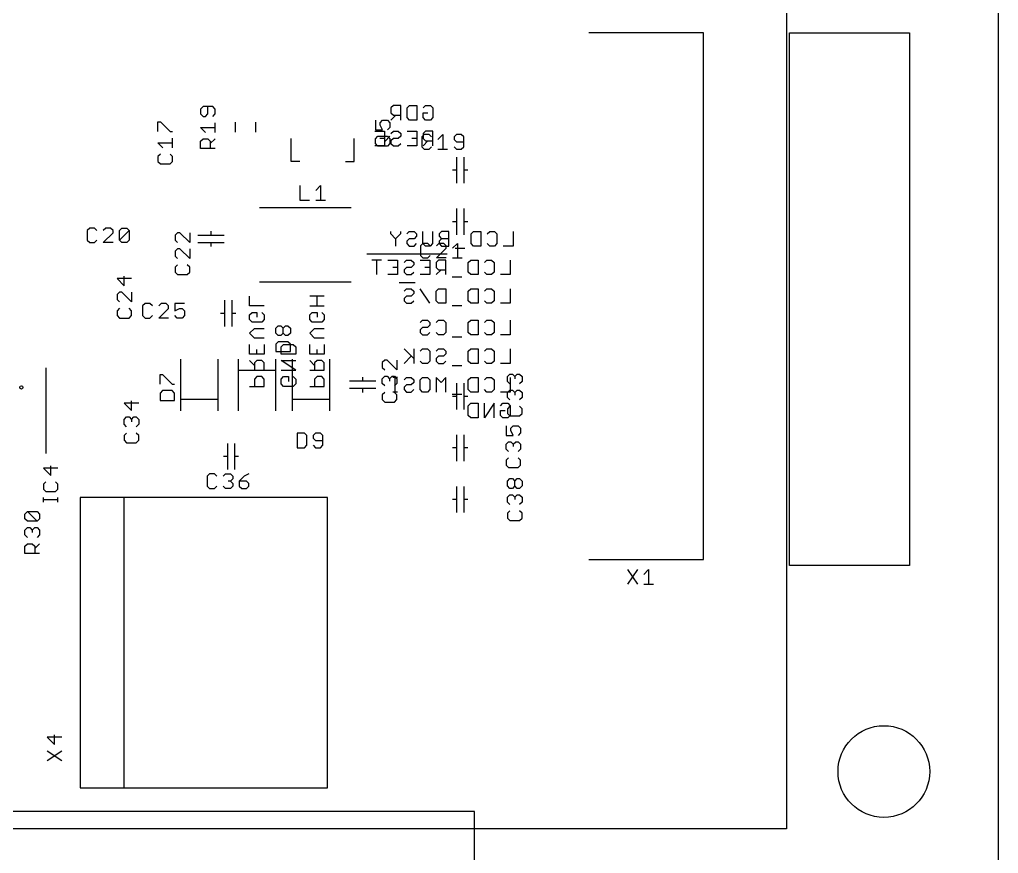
# Model space of a CAD drawing. Extents: x 0 to 95, y -1 to 85.
# Drawn here: x 60.82 to 95, y 39.14 to 68.26 of the extents above; entities that cross this region are included whole.
import ezdxf

# ---------------------------------------------------------------- set-up
doc = ezdxf.new("R2010")
doc.units = 0
for name, color, linetype in [('20', 178, 'CONTINUOUS'), ('21', 251, 'CONTINUOUS'), ('22', 251, 'CONTINUOUS'), ('25', 251, 'CONTINUOUS')]:
    doc.layers.add(name, color=color, linetype=linetype)

msp = doc.modelspace()

# ---------------------------------------------------------------- linework, layer by layer
at = {"layer": '20'}
for p, q in [((95, 9), (95, 81)), ((87.7, 66.6), (87.7, 67.8)), ((87.7, 67.8), (91.9, 67.8)), ((87.7, 49.2), (87.7, 67.8)), ((91.9, 67.8), (91.9, 49.2)), ((91.9, 49.2), (87.7, 49.2))]:
    msp.add_line(p, q, dxfattribs=at)
msp.add_circle((91, 42), 1.6, dxfattribs=at)
at = {"layer": '21'}
for p, q in [((84.7, 67.8), (80.7, 67.8)), ((84.7, 49.4), (84.7, 67.8)), ((68.3444, 64.6778), (68.3444, 64.3222)), ((69.0556, 64.6778), (69.0556, 64.3222)), ((70.3, 63.3), (70.3, 64.1)), ((72.5, 63.3), (72.5, 64.1)), ((70.6, 63.3), (70.3, 63.3)), ((72.2, 63.3), (72.5, 63.3)), ((76.073, 63.4572), (76.073, 63)), ((76.327, 63.4572), (76.327, 63)), ((76.073, 63), (75.9333, 63)), ((76.073, 63), (76.073, 62.5428)), ((76.327, 63), (76.327, 62.5428)), ((76.4667, 63), (76.327, 63)), ((69.2, 61.7), (72.4, 61.7)), ((76.073, 61.6572), (76.073, 61.2)), ((76.327, 61.6572), (76.327, 61.2)), ((76.073, 61.2), (75.9333, 61.2)), ((76.073, 61.2), (76.073, 60.7428)), ((76.327, 61.2), (76.327, 60.7428)), ((76.4667, 61.2), (76.327, 61.2)), ((67.5, 60.8667), (67.5, 60.727)), ((67.0428, 60.727), (67.5, 60.727)), ((67.5, 60.727), (67.9572, 60.727)), ((67.0428, 60.473), (67.5, 60.473)), ((67.5, 60.473), (67.9572, 60.473)), ((67.5, 60.473), (67.5, 60.3333)), ((69.2, 59.1), (72.4, 59.1)), ((67.973, 58.4572), (67.973, 58)), ((68.227, 58.4572), (68.227, 58)), ((67.973, 58), (67.8333, 58)), ((67.973, 58), (67.973, 57.5428)), ((68.227, 58), (68.227, 57.5428)), ((68.3667, 58), (68.227, 58)), ((61.7508, 53.1), (61.7508, 56.1)), ((66.45, 55), (66.45, 56.4)), ((67.75, 55), (67.75, 56.4)), ((68.45, 56.4), (68.45, 56)), ((69.75, 56.4), (69.75, 56)), ((70.35, 55), (70.35, 56.4)), ((71.65, 55), (71.65, 56.4)), ((68.45, 56), (68.45, 54.6)), ((69.75, 56), (68.45, 56)), ((69.75, 56), (69.75, 54.6)), ((72.8, 55.627), (72.8, 55.7667)), ((72.8, 55.627), (72.3428, 55.627)), ((73.2572, 55.627), (72.8, 55.627)), ((76.073, 55.5572), (76.073, 55.1)), ((76.327, 55.5572), (76.327, 55.1)), ((72.8, 55.373), (72.3428, 55.373)), ((73.2572, 55.373), (72.8, 55.373)), ((72.8, 55.2333), (72.8, 55.373)), ((76.073, 55.1), (75.9333, 55.1)), ((76.073, 55.1), (76.073, 54.6428)), ((76.327, 55.1), (76.327, 54.6428)), ((76.4667, 55.1), (76.327, 55.1)), ((66.45, 54.6), (66.45, 55)), ((66.45, 55), (67.75, 55)), ((67.75, 54.6), (67.75, 55)), ((70.35, 54.6), (70.35, 55)), ((70.35, 55), (71.65, 55)), ((71.65, 54.6), (71.65, 55)), ((76.073, 53.7572), (76.073, 53.3)), ((76.327, 53.7572), (76.327, 53.3)), ((68.073, 53.4572), (68.073, 53)), ((68.327, 53.4572), (68.327, 53)), ((68.073, 53), (67.9333, 53)), ((68.073, 53), (68.073, 52.5428)), ((68.327, 53), (68.327, 52.5428)), ((68.4667, 53), (68.327, 53)), ((76.073, 53.3), (75.9333, 53.3)), ((76.073, 53.3), (76.073, 52.8428)), ((76.327, 53.3), (76.327, 52.8428)), ((76.4667, 53.3), (76.327, 53.3)), ((76.073, 51.9572), (76.073, 51.5)), ((76.327, 51.9572), (76.327, 51.5)), ((64.454, 51.564), (62.93, 51.564)), ((62.93, 51.564), (62.93, 41.436)), ((71.566, 51.564), (64.454, 51.564)), ((64.454, 51.564), (64.454, 41.436)), ((71.566, 41.436), (71.566, 51.564)), ((76.073, 51.5), (75.9333, 51.5)), ((76.073, 51.5), (76.073, 51.0428)), ((76.327, 51.5), (76.327, 51.0428)), ((76.4667, 51.5), (76.327, 51.5)), ((80.7, 49.4), (84.7, 49.4)), ((62.2948, 43.1997), (61.7864, 43.1997)), ((61.7864, 43.1997), (62.0406, 42.9455)), ((62.0406, 42.9455), (62.0406, 43.2844)), ((61.7864, 42.3842), (62.2948, 42.7231)), ((61.7864, 42.7231), (62.2948, 42.3842)), ((62.93, 41.436), (64.454, 41.436)), ((64.454, 41.436), (71.566, 41.436)), ((76.7, 40.6), (18.2, 40.6)), ((76.7, 0.9), (76.7, 40.6))]:
    msp.add_line(p, q, dxfattribs=at)
msp.add_circle((60.8794, 55.4112), 0.0567, dxfattribs=at)
at = {"layer": '22'}
for p, q in [((87.6, 77), (87.6, 40)), ((73.8724, 65.2592), (73.7876, 65.1745)), ((73.7876, 65.1745), (73.7876, 65.005)), ((73.7876, 65.005), (73.8724, 64.9203)), ((74.1266, 65.2592), (73.8724, 65.2592)), ((74.1266, 64.7508), (74.1266, 65.2592)), ((74.3489, 65.1745), (74.4337, 65.2592)), ((74.3489, 64.8355), (74.3489, 65.1745)), ((74.4337, 65.2592), (74.6879, 65.2592)), ((74.6879, 65.2592), (74.6879, 64.7508)), ((74.9102, 65.1745), (74.995, 65.2592)), ((74.9102, 64.8355), (74.9102, 65.005)), ((74.9102, 65.005), (75.0797, 65.005)), ((74.995, 65.2592), (75.1645, 65.2592)), ((75.1645, 65.2592), (75.2492, 65.1745)), ((75.2492, 65.1745), (75.2492, 64.8355)), ((73.9571, 64.9203), (73.7876, 64.7508)), ((73.8724, 64.9203), (74.1266, 64.9203)), ((74.4337, 64.7508), (74.3489, 64.8355)), ((74.6879, 64.7508), (74.4337, 64.7508)), ((74.995, 64.7508), (74.9102, 64.8355)), ((75.1645, 64.7508), (74.995, 64.7508)), ((75.2492, 64.8355), (75.1645, 64.7508)), ((73.2263, 64.3592), (73.5653, 64.3592)), ((73.5653, 64.3592), (73.5653, 63.8508)), ((73.7876, 64.2745), (73.8724, 64.3592)), ((73.8724, 64.3592), (74.0418, 64.3592)), ((74.0418, 64.3592), (74.1266, 64.2745)), ((74.1266, 64.2745), (74.1266, 64.1898)), ((74.3489, 64.3592), (74.6879, 64.3592)), ((74.6879, 64.3592), (74.6879, 63.8508)), ((74.995, 64.3592), (74.9102, 64.2745)), ((74.9102, 64.2745), (74.9102, 64.105)), ((75.2492, 64.3592), (74.995, 64.3592)), ((75.2492, 63.8508), (75.2492, 64.3592)), ((73.5653, 64.105), (73.3958, 64.105)), ((73.8724, 64.105), (73.7876, 64.0203)), ((73.7876, 64.0203), (73.7876, 63.9355)), ((73.7876, 63.9355), (73.8724, 63.8508)), ((74.0418, 64.105), (73.8724, 64.105)), ((74.1266, 64.1898), (74.0418, 64.105)), ((74.0418, 63.8508), (74.1266, 63.9355)), ((74.6879, 64.105), (74.5184, 64.105)), ((74.9102, 64.105), (74.995, 64.0203)), ((75.0797, 64.0203), (74.9102, 63.8508)), ((74.995, 64.0203), (75.2492, 64.0203)), ((73.5653, 63.8508), (73.2263, 63.8508)), ((73.8724, 63.8508), (74.0418, 63.8508)), ((74.6879, 63.8508), (74.3489, 63.8508)), ((73.7811, 60.7745), (73.7811, 60.8592)), ((74.12, 60.8592), (74.12, 60.7745)), ((74.3424, 60.7745), (74.4271, 60.8592)), ((74.4271, 60.8592), (74.5966, 60.8592)), ((74.5966, 60.8592), (74.6813, 60.7745)), ((74.9037, 60.4355), (74.9037, 60.8592)), ((75.2427, 60.8592), (75.2427, 60.4355)), ((75.5497, 60.8592), (75.465, 60.7745)), ((75.804, 60.8592), (75.5497, 60.8592)), ((75.804, 60.3508), (75.804, 60.8592)), ((76.5876, 60.7745), (76.6724, 60.8592)), ((76.6724, 60.8592), (76.9266, 60.8592)), ((76.9266, 60.8592), (76.9266, 60.3508)), ((77.1489, 60.7745), (77.2337, 60.8592)), ((77.2337, 60.8592), (77.4032, 60.8592)), ((77.4032, 60.8592), (77.4879, 60.7745)), ((78.0492, 60.8592), (78.0492, 60.3508)), ((73.9506, 60.605), (73.7811, 60.7745)), ((74.12, 60.7745), (73.9506, 60.605)), ((73.9506, 60.605), (73.9506, 60.3508)), ((74.4271, 60.605), (74.3424, 60.5203)), ((74.3424, 60.5203), (74.3424, 60.4355)), ((74.5966, 60.605), (74.4271, 60.605)), ((74.6813, 60.6898), (74.5966, 60.605)), ((74.6813, 60.7745), (74.6813, 60.6898)), ((75.465, 60.7745), (75.465, 60.6898)), ((75.465, 60.6898), (75.5497, 60.605)), ((75.5497, 60.605), (75.465, 60.5203)), ((75.465, 60.5203), (75.465, 60.4355)), ((75.804, 60.605), (75.5497, 60.605)), ((76.5876, 60.4355), (76.5876, 60.7745)), ((77.4879, 60.7745), (77.4879, 60.4355)), ((74.3424, 60.4355), (74.4271, 60.3508)), ((74.4271, 60.3508), (74.5966, 60.3508)), ((74.5966, 60.3508), (74.6813, 60.4355)), ((74.9884, 60.3508), (74.9037, 60.4355)), ((75.1579, 60.3508), (74.9884, 60.3508)), ((75.2427, 60.4355), (75.1579, 60.3508)), ((75.465, 60.4355), (75.5497, 60.3508)), ((75.5497, 60.3508), (75.804, 60.3508)), ((76.3653, 60.2661), (76.0263, 60.2661)), ((76.6724, 60.3508), (76.5876, 60.4355)), ((76.9266, 60.3508), (76.6724, 60.3508)), ((77.2337, 60.3508), (77.1489, 60.4355)), ((77.4032, 60.3508), (77.2337, 60.3508)), ((77.4879, 60.4355), (77.4032, 60.3508)), ((78.0492, 60.3508), (77.7102, 60.3508)), ((75.7548, 60.062), (72.9482, 60.062)), ((73.4587, 59.8592), (73.1198, 59.8592)), ((73.2892, 59.3508), (73.2892, 59.8592)), ((73.6811, 59.8592), (74.02, 59.8592)), ((74.02, 59.8592), (74.02, 59.3508)), ((74.2424, 59.7745), (74.3271, 59.8592)), ((74.3271, 59.8592), (74.4966, 59.8592)), ((74.4966, 59.8592), (74.5813, 59.7745)), ((74.8037, 59.8592), (75.1427, 59.8592)), ((75.1427, 59.8592), (75.1427, 59.3508)), ((75.4497, 59.8592), (75.365, 59.7745)), ((75.704, 59.8592), (75.4497, 59.8592)), ((75.704, 59.3508), (75.704, 59.8592)), ((76.4876, 59.7745), (76.5724, 59.8592)), ((76.5724, 59.8592), (76.8266, 59.8592)), ((76.8266, 59.8592), (76.8266, 59.3508)), ((77.0489, 59.7745), (77.1337, 59.8592)), ((77.1337, 59.8592), (77.3032, 59.8592)), ((77.3032, 59.8592), (77.3879, 59.7745)), ((77.9492, 59.8592), (77.9492, 59.3508)), ((74.02, 59.605), (73.8506, 59.605)), ((74.3271, 59.605), (74.2424, 59.5203)), ((74.2424, 59.5203), (74.2424, 59.4355)), ((74.4966, 59.605), (74.3271, 59.605)), ((74.5813, 59.6898), (74.4966, 59.605)), ((74.5813, 59.7745), (74.5813, 59.6898)), ((75.1427, 59.605), (74.9732, 59.605)), ((75.365, 59.7745), (75.365, 59.605)), ((75.365, 59.605), (75.4497, 59.5203)), ((75.5345, 59.5203), (75.365, 59.3508)), ((75.4497, 59.5203), (75.704, 59.5203)), ((76.4876, 59.4355), (76.4876, 59.7745)), ((77.3879, 59.7745), (77.3879, 59.4355)), ((74.02, 59.3508), (73.6811, 59.3508)), ((74.2424, 59.4355), (74.3271, 59.3508)), ((74.3271, 59.3508), (74.4966, 59.3508)), ((74.4966, 59.3508), (74.5813, 59.4355)), ((75.1427, 59.3508), (74.8037, 59.3508)), ((76.2653, 59.2661), (75.9263, 59.2661)), ((76.5724, 59.3508), (76.4876, 59.4355)), ((76.8266, 59.3508), (76.5724, 59.3508)), ((77.1337, 59.3508), (77.0489, 59.4355)), ((77.3032, 59.3508), (77.1337, 59.3508)), ((77.3879, 59.4355), (77.3032, 59.3508)), ((77.9492, 59.3508), (77.6102, 59.3508)), ((74.6321, 59.062), (74.0708, 59.062)), ((74.2424, 58.7745), (74.3271, 58.8592)), ((74.3271, 58.8592), (74.4966, 58.8592)), ((74.4966, 58.8592), (74.5813, 58.7745)), ((75.1427, 58.3508), (74.8037, 58.8592)), ((75.365, 58.7745), (75.4497, 58.8592)), ((75.4497, 58.8592), (75.704, 58.8592)), ((75.704, 58.8592), (75.704, 58.3508)), ((76.4876, 58.7745), (76.5724, 58.8592)), ((76.5724, 58.8592), (76.8266, 58.8592)), ((76.8266, 58.8592), (76.8266, 58.3508)), ((77.0489, 58.7745), (77.1337, 58.8592)), ((77.1337, 58.8592), (77.3032, 58.8592)), ((77.3032, 58.8592), (77.3879, 58.7745)), ((77.9492, 58.8592), (77.9492, 58.3508)), ((68.8508, 58.2573), (68.8508, 58.5963)), ((71.4592, 58.5963), (70.9508, 58.5963)), ((71.205, 58.2573), (71.205, 58.5963)), ((74.3271, 58.605), (74.2424, 58.5203)), ((74.2424, 58.5203), (74.2424, 58.4355)), ((74.4966, 58.605), (74.3271, 58.605)), ((74.5813, 58.6898), (74.4966, 58.605)), ((74.5813, 58.7745), (74.5813, 58.6898)), ((75.365, 58.4355), (75.365, 58.7745)), ((76.4876, 58.4355), (76.4876, 58.7745)), ((77.3879, 58.7745), (77.3879, 58.4355)), ((69.3592, 58.2573), (68.8508, 58.2573)), ((70.9508, 58.2573), (71.4592, 58.2573)), ((74.2424, 58.4355), (74.3271, 58.3508)), ((74.3271, 58.3508), (74.4966, 58.3508)), ((74.4966, 58.3508), (74.5813, 58.4355)), ((75.4497, 58.3508), (75.365, 58.4355)), ((75.704, 58.3508), (75.4497, 58.3508)), ((76.2653, 58.2661), (75.9263, 58.2661)), ((76.5724, 58.3508), (76.4876, 58.4355)), ((76.8266, 58.3508), (76.5724, 58.3508)), ((77.1337, 58.3508), (77.0489, 58.4355)), ((77.3032, 58.3508), (77.1337, 58.3508)), ((77.3879, 58.4355), (77.3032, 58.3508)), ((77.9492, 58.3508), (77.6102, 58.3508)), ((68.8508, 57.9503), (68.9355, 58.035)), ((68.8508, 57.7808), (68.8508, 57.9503)), ((68.9355, 57.696), (68.8508, 57.7808)), ((68.9355, 58.035), (69.105, 58.035)), ((69.105, 58.035), (69.105, 57.8655)), ((69.2745, 58.035), (69.3592, 57.9503)), ((69.3592, 57.7808), (69.2745, 57.696)), ((69.3592, 57.9503), (69.3592, 57.7808)), ((70.9508, 57.9503), (71.0355, 58.035)), ((70.9508, 57.7808), (70.9508, 57.9503)), ((71.0355, 57.696), (70.9508, 57.7808)), ((71.0355, 58.035), (71.205, 58.035)), ((71.205, 58.035), (71.205, 57.8655)), ((71.3745, 58.035), (71.4592, 57.9503)), ((71.4592, 57.7808), (71.3745, 57.696)), ((71.4592, 57.9503), (71.4592, 57.7808)), ((68.8508, 57.3042), (69.0203, 57.4737)), ((69.2745, 57.696), (68.9355, 57.696)), ((69.0203, 57.4737), (69.3592, 57.4737)), ((70.9508, 57.3042), (71.1203, 57.4737)), ((71.3745, 57.696), (71.0355, 57.696)), ((71.1203, 57.4737), (71.4592, 57.4737)), ((74.8037, 57.6745), (74.8884, 57.7592)), ((74.8884, 57.505), (74.8037, 57.4203)), ((74.8884, 57.7592), (75.0579, 57.7592)), ((75.0579, 57.505), (74.8884, 57.505)), ((75.0579, 57.7592), (75.1427, 57.6745)), ((75.1427, 57.5898), (75.0579, 57.505)), ((75.1427, 57.6745), (75.1427, 57.5898)), ((75.365, 57.6745), (75.4497, 57.7592)), ((75.4497, 57.7592), (75.6192, 57.7592)), ((75.6192, 57.7592), (75.704, 57.6745)), ((75.704, 57.6745), (75.704, 57.3355)), ((76.4876, 57.6745), (76.5724, 57.7592)), ((76.4876, 57.3355), (76.4876, 57.6745)), ((76.5724, 57.7592), (76.8266, 57.7592)), ((76.8266, 57.7592), (76.8266, 57.2508)), ((77.0489, 57.6745), (77.1337, 57.7592)), ((77.1337, 57.7592), (77.3032, 57.7592)), ((77.3032, 57.7592), (77.3879, 57.6745)), ((77.3879, 57.6745), (77.3879, 57.3355)), ((77.9492, 57.7592), (77.9492, 57.2508)), ((69.0203, 57.1347), (68.8508, 57.3042)), ((69.3592, 57.1347), (69.0203, 57.1347)), ((71.1203, 57.1347), (70.9508, 57.3042)), ((71.4592, 57.1347), (71.1203, 57.1347)), ((74.8037, 57.4203), (74.8037, 57.3355)), ((74.8037, 57.3355), (74.8884, 57.2508)), ((74.8884, 57.2508), (75.0579, 57.2508)), ((75.0579, 57.2508), (75.1427, 57.3355)), ((75.4497, 57.2508), (75.365, 57.3355)), ((75.6192, 57.2508), (75.4497, 57.2508)), ((75.704, 57.3355), (75.6192, 57.2508)), ((76.2653, 57.1661), (75.9263, 57.1661)), ((76.5724, 57.2508), (76.4876, 57.3355)), ((76.8266, 57.2508), (76.5724, 57.2508)), ((77.1337, 57.2508), (77.0489, 57.3355)), ((77.3032, 57.2508), (77.1337, 57.2508)), ((77.3879, 57.3355), (77.3032, 57.2508)), ((77.9492, 57.2508), (77.6102, 57.2508)), ((68.8508, 56.5734), (68.8508, 56.9124)), ((69.105, 56.5734), (69.105, 56.7429)), ((69.3592, 56.9124), (69.3592, 56.5734)), ((69.9508, 56.8276), (70.0355, 56.9124)), ((69.9508, 56.5734), (69.9508, 56.8276)), ((70.0355, 56.9124), (70.3745, 56.9124)), ((70.3745, 56.9124), (70.4592, 56.8276)), ((70.4592, 56.8276), (70.4592, 56.5734)), ((70.9508, 56.5734), (70.9508, 56.9124)), ((71.205, 56.5734), (71.205, 56.7429)), ((71.4592, 56.9124), (71.4592, 56.5734)), ((74.5813, 56.4203), (74.2424, 56.7592)), ((74.5813, 56.7592), (74.5813, 56.2508)), ((74.8037, 56.6745), (74.8884, 56.7592)), ((74.8884, 56.7592), (75.0579, 56.7592)), ((75.0579, 56.7592), (75.1427, 56.6745)), ((75.365, 56.6745), (75.4497, 56.7592)), ((75.4497, 56.7592), (75.6192, 56.7592)), ((75.6192, 56.7592), (75.704, 56.6745)), ((76.4876, 56.6745), (76.5724, 56.7592)), ((76.5724, 56.7592), (76.8266, 56.7592)), ((76.8266, 56.7592), (76.8266, 56.2508)), ((77.0489, 56.6745), (77.1337, 56.7592)), ((77.1337, 56.7592), (77.3032, 56.7592)), ((77.3032, 56.7592), (77.3879, 56.6745)), ((77.9492, 56.7592), (77.9492, 56.2508)), ((69.3592, 56.5734), (68.8508, 56.5734)), ((70.4592, 56.5734), (69.9508, 56.5734)), ((71.4592, 56.5734), (70.9508, 56.5734)), ((74.4966, 56.505), (74.2424, 56.2508)), ((75.1427, 56.6745), (75.1427, 56.3355)), ((75.4497, 56.505), (75.365, 56.4203)), ((75.365, 56.4203), (75.365, 56.3355)), ((75.6192, 56.505), (75.4497, 56.505)), ((75.704, 56.5898), (75.6192, 56.505)), ((75.704, 56.6745), (75.704, 56.5898)), ((76.4876, 56.3355), (76.4876, 56.6745)), ((77.3879, 56.6745), (77.3879, 56.3355)), ((69.0203, 56.1816), (68.8508, 56.3511)), ((69.105, 56.3511), (69.0203, 56.2663)), ((69.0203, 56.2663), (69.0203, 56.0121)), ((69.2745, 56.3511), (69.105, 56.3511)), ((69.3592, 56.2663), (69.2745, 56.3511)), ((69.3592, 56.0121), (69.3592, 56.2663)), ((70.4592, 56.0121), (69.9508, 56.3511)), ((69.9508, 56.3511), (70.4592, 56.3511)), ((71.1203, 56.1816), (70.9508, 56.3511)), ((71.205, 56.3511), (71.1203, 56.2663)), ((71.1203, 56.2663), (71.1203, 56.0121)), ((71.3745, 56.3511), (71.205, 56.3511)), ((71.4592, 56.2663), (71.3745, 56.3511)), ((71.4592, 56.0121), (71.4592, 56.2663)), ((74.8884, 56.2508), (74.8037, 56.3355)), ((75.0579, 56.2508), (74.8884, 56.2508)), ((75.1427, 56.3355), (75.0579, 56.2508)), ((75.365, 56.3355), (75.4497, 56.2508)), ((75.4497, 56.2508), (75.6192, 56.2508)), ((75.6192, 56.2508), (75.704, 56.3355)), ((76.2653, 56.1661), (75.9263, 56.1661)), ((76.5724, 56.2508), (76.4876, 56.3355)), ((76.8266, 56.2508), (76.5724, 56.2508)), ((77.1337, 56.2508), (77.0489, 56.3355)), ((77.3032, 56.2508), (77.1337, 56.2508)), ((77.3879, 56.3355), (77.3032, 56.2508)), ((77.9492, 56.2508), (77.6102, 56.2508)), ((68.8508, 56.0121), (69.3592, 56.0121)), ((69.105, 55.7898), (69.0203, 55.705)), ((69.2745, 55.7898), (69.105, 55.7898)), ((69.3592, 55.705), (69.2745, 55.7898)), ((69.9508, 56.0121), (70.4592, 56.0121)), ((69.9508, 55.705), (70.0355, 55.7898)), ((70.0355, 55.7898), (70.205, 55.7898)), ((70.205, 55.7898), (70.205, 55.6203)), ((70.3745, 55.7898), (70.4592, 55.705)), ((70.9508, 56.0121), (71.4592, 56.0121)), ((71.205, 55.7898), (71.1203, 55.705)), ((71.3745, 55.7898), (71.205, 55.7898)), ((71.4592, 55.705), (71.3745, 55.7898)), ((74.02, 55.7592), (73.8506, 55.7592)), ((73.9353, 55.2508), (73.9353, 55.7592)), ((74.2424, 55.6745), (74.3271, 55.7592)), ((74.3271, 55.7592), (74.4966, 55.7592)), ((74.4966, 55.7592), (74.5813, 55.6745)), ((74.8037, 55.6745), (74.8884, 55.7592)), ((74.8884, 55.7592), (75.0579, 55.7592)), ((75.0579, 55.7592), (75.1427, 55.6745)), ((75.5345, 55.5898), (75.365, 55.7592)), ((75.365, 55.7592), (75.365, 55.2508)), ((75.704, 55.7592), (75.5345, 55.5898)), ((75.704, 55.2508), (75.704, 55.7592)), ((76.4876, 55.6745), (76.5724, 55.7592)), ((76.5724, 55.7592), (76.8266, 55.7592)), ((76.8266, 55.7592), (76.8266, 55.2508)), ((77.0489, 55.6745), (77.1337, 55.7592)), ((77.1337, 55.7592), (77.3032, 55.7592)), ((77.3032, 55.7592), (77.3879, 55.6745)), ((77.9492, 55.7592), (77.9492, 55.2508)), ((68.8508, 55.4508), (69.3592, 55.4508)), ((69.0203, 55.705), (69.0203, 55.4508)), ((69.3592, 55.4508), (69.3592, 55.705)), ((69.9508, 55.5355), (69.9508, 55.705)), ((70.0355, 55.4508), (69.9508, 55.5355)), ((70.3745, 55.4508), (70.0355, 55.4508)), ((70.4592, 55.5355), (70.3745, 55.4508)), ((70.4592, 55.705), (70.4592, 55.5355)), ((70.9508, 55.4508), (71.4592, 55.4508)), ((71.1203, 55.705), (71.1203, 55.4508)), ((71.4592, 55.4508), (71.4592, 55.705)), ((74.3271, 55.505), (74.2424, 55.4203)), ((74.2424, 55.4203), (74.2424, 55.3355)), ((74.4966, 55.505), (74.3271, 55.505)), ((74.5813, 55.5898), (74.4966, 55.505)), ((74.5813, 55.6745), (74.5813, 55.5898)), ((74.8037, 55.3355), (74.8037, 55.6745)), ((75.1427, 55.6745), (75.1427, 55.3355)), ((76.4876, 55.3355), (76.4876, 55.6745)), ((77.3879, 55.6745), (77.3879, 55.3355)), ((74.02, 55.2508), (73.8506, 55.2508)), ((74.2424, 55.3355), (74.3271, 55.2508)), ((74.3271, 55.2508), (74.4966, 55.2508)), ((74.4966, 55.2508), (74.5813, 55.3355)), ((74.8884, 55.2508), (74.8037, 55.3355)), ((75.0579, 55.2508), (74.8884, 55.2508)), ((75.1427, 55.3355), (75.0579, 55.2508)), ((76.2653, 55.1661), (75.9263, 55.1661)), ((76.5724, 55.2508), (76.4876, 55.3355)), ((76.8266, 55.2508), (76.5724, 55.2508)), ((77.1337, 55.2508), (77.0489, 55.3355)), ((77.3032, 55.2508), (77.1337, 55.2508)), ((77.3879, 55.3355), (77.3032, 55.2508)), ((77.9492, 55.2508), (77.6102, 55.2508)), ((76.4876, 54.7745), (76.5724, 54.8592)), ((76.4876, 54.4355), (76.4876, 54.7745)), ((76.5724, 54.8592), (76.8266, 54.8592)), ((76.8266, 54.8592), (76.8266, 54.3508)), ((77.3879, 54.8592), (77.0489, 54.3508)), ((77.0489, 54.3508), (77.0489, 54.8592)), ((77.3879, 54.3508), (77.3879, 54.8592)), ((77.6102, 54.7745), (77.695, 54.8592)), ((77.695, 54.8592), (77.8645, 54.8592)), ((77.8645, 54.8592), (77.9492, 54.7745)), ((77.9492, 54.7745), (77.9492, 54.4355)), ((76.5724, 54.3508), (76.4876, 54.4355)), ((76.8266, 54.3508), (76.5724, 54.3508)), ((77.6102, 54.4355), (77.6102, 54.605)), ((77.6102, 54.605), (77.7797, 54.605)), ((77.695, 54.3508), (77.6102, 54.4355)), ((77.8645, 54.3508), (77.695, 54.3508)), ((77.9492, 54.4355), (77.8645, 54.3508)), ((87.6, 40), (7.5, 40))]:
    msp.add_line(p, q, dxfattribs=at)
at = {"layer": '25'}
for p, q in [((67.2241, 65.2174), (67.1394, 65.1327)), ((67.1394, 65.1327), (67.1394, 64.9632)), ((67.1394, 64.9632), (67.2241, 64.8785)), ((67.5631, 65.2174), (67.2241, 65.2174)), ((67.3088, 64.8785), (67.3936, 64.9632)), ((67.3936, 64.9632), (67.3936, 65.2174)), ((67.6478, 65.1327), (67.5631, 65.2174)), ((67.5631, 64.8785), (67.6478, 64.9632)), ((67.6478, 64.9632), (67.6478, 65.1327)), ((65.6498, 64.3444), (65.6498, 64.6834)), ((65.6498, 64.6834), (65.7345, 64.6834)), ((65.7345, 64.6834), (66.0735, 64.3444)), ((67.2241, 64.8785), (67.3088, 64.8785)), ((67.6478, 64.3172), (67.6478, 64.6561)), ((73.2414, 64.7429), (73.2414, 64.404)), ((73.4108, 64.6582), (73.4956, 64.7429)), ((73.4108, 64.5735), (73.4108, 64.6582)), ((73.4956, 64.7429), (73.6651, 64.7429)), ((73.6651, 64.7429), (73.7498, 64.6582)), ((73.7498, 64.6582), (73.7498, 64.4887)), ((66.0735, 64.3444), (66.1582, 64.3444)), ((67.3088, 64.3172), (67.1394, 64.4867)), ((67.1394, 64.4867), (67.6478, 64.4867)), ((73.2414, 64.404), (73.4956, 64.404)), ((73.4956, 64.404), (73.4108, 64.5735)), ((73.7498, 64.4887), (73.6651, 64.404)), ((65.8192, 63.7831), (65.6498, 63.9526)), ((65.6498, 63.9526), (66.1582, 63.9526)), ((66.1582, 63.7831), (66.1582, 64.1221)), ((67.1394, 64.0101), (67.2241, 64.0948)), ((67.1394, 63.7559), (67.1394, 64.0101)), ((67.2241, 64.0948), (67.3936, 64.0948)), ((67.3936, 64.0948), (67.4783, 64.0101)), ((67.4783, 63.9253), (67.6478, 64.0948)), ((67.4783, 64.0101), (67.4783, 63.7559)), ((73.2414, 64.0969), (73.3261, 64.1816)), ((73.2414, 63.9274), (73.2414, 64.0969)), ((73.3261, 63.8427), (73.2414, 63.9274)), ((73.3261, 64.1816), (73.6651, 64.1816)), ((73.5803, 64.0122), (73.7498, 64.1816)), ((73.6651, 64.1816), (73.7498, 64.0969)), ((73.7498, 63.9274), (73.6651, 63.8427)), ((73.7498, 64.0969), (73.7498, 63.9274)), ((74.9505, 64.2442), (74.8658, 64.1595)), ((74.8658, 64.1595), (74.8658, 63.8205)), ((75.12, 64.2442), (74.9505, 64.2442)), ((75.2048, 64.1595), (75.12, 64.2442)), ((75.4271, 64.0748), (75.5966, 64.2442)), ((75.5966, 64.2442), (75.5966, 63.7358)), ((76.0732, 64.2442), (75.9884, 64.1595)), ((75.9884, 64.1595), (75.9884, 64.0748)), ((75.9884, 64.0748), (76.0732, 63.99)), ((76.2426, 64.2442), (76.0732, 64.2442)), ((76.0732, 63.99), (76.3274, 63.99)), ((76.3274, 64.1595), (76.2426, 64.2442)), ((76.3274, 63.8205), (76.3274, 64.1595)), ((67.6478, 63.7559), (67.1394, 63.7559)), ((73.6651, 63.8427), (73.3261, 63.8427)), ((74.8658, 63.8205), (74.9505, 63.7358)), ((74.9505, 63.7358), (75.12, 63.7358)), ((75.12, 63.7358), (75.2048, 63.8205)), ((75.4271, 63.7358), (75.7661, 63.7358)), ((75.9884, 63.8205), (76.0732, 63.7358)), ((76.0732, 63.7358), (76.2426, 63.7358)), ((76.2426, 63.7358), (76.3274, 63.8205)), ((65.7345, 63.5608), (65.6498, 63.476)), ((65.6498, 63.476), (65.6498, 63.3065)), ((65.6498, 63.3065), (65.7345, 63.2218)), ((66.1582, 63.476), (66.0735, 63.5608)), ((66.0735, 63.2218), (66.1582, 63.3065)), ((66.1582, 63.3065), (66.1582, 63.476)), ((65.7345, 63.2218), (66.0735, 63.2218)), ((70.6008, 62.4592), (70.6008, 61.9508)), ((71.1621, 62.2898), (71.3316, 62.4592)), ((71.3316, 62.4592), (71.3316, 61.9508)), ((70.6008, 61.9508), (70.9398, 61.9508)), ((71.1621, 61.9508), (71.5011, 61.9508)), ((63.2655, 60.9792), (63.1808, 60.8945)), ((63.1808, 60.8945), (63.1808, 60.5555)), ((63.435, 60.9792), (63.2655, 60.9792)), ((63.5198, 60.8945), (63.435, 60.9792)), ((63.8268, 60.9792), (63.7421, 60.8945)), ((63.9963, 60.9792), (63.8268, 60.9792)), ((64.0811, 60.8945), (63.9963, 60.9792)), ((64.0811, 60.8098), (64.0811, 60.8945)), ((64.3034, 60.8945), (64.3882, 60.9792)), ((64.3034, 60.5555), (64.3034, 60.8945)), ((64.3034, 60.5555), (64.6424, 60.8945)), ((64.3882, 60.9792), (64.5576, 60.9792)), ((64.5576, 60.9792), (64.6424, 60.8945)), ((64.6424, 60.8945), (64.6424, 60.5555)), ((63.1808, 60.5555), (63.2655, 60.4708)), ((63.435, 60.4708), (63.5198, 60.5555)), ((63.7421, 60.4708), (64.0811, 60.8098)), ((64.3882, 60.4708), (64.3034, 60.5555)), ((64.6424, 60.5555), (64.5576, 60.4708)), ((66.3341, 60.8154), (66.2494, 60.7307)), ((66.2494, 60.7307), (66.2494, 60.5612)), ((66.2494, 60.5612), (66.3341, 60.4765)), ((66.4188, 60.8154), (66.3341, 60.8154)), ((66.7578, 60.4765), (66.4188, 60.8154)), ((66.7578, 60.8154), (66.7578, 60.4765)), ((63.2655, 60.4708), (63.435, 60.4708)), ((64.0811, 60.4708), (63.7421, 60.4708)), ((64.5576, 60.4708), (64.3882, 60.4708)), ((66.3341, 60.2541), (66.2494, 60.1694)), ((66.2494, 60.1694), (66.2494, 59.9999)), ((66.4188, 60.2541), (66.3341, 60.2541)), ((66.7578, 59.9152), (66.4188, 60.2541)), ((66.7578, 60.2541), (66.7578, 59.9152)), ((74.9005, 60.4442), (74.8158, 60.3595)), ((74.8158, 60.3595), (74.8158, 60.0205)), ((75.07, 60.4442), (74.9005, 60.4442)), ((75.1548, 60.3595), (75.07, 60.4442)), ((75.4618, 60.4442), (75.3771, 60.3595)), ((75.3771, 59.9358), (75.7161, 60.2748)), ((75.6313, 60.4442), (75.4618, 60.4442)), ((75.7161, 60.3595), (75.6313, 60.4442)), ((75.7161, 60.2748), (75.7161, 60.3595)), ((75.9384, 60.2748), (76.1079, 60.4442)), ((76.1079, 60.4442), (76.1079, 59.9358)), ((66.2494, 59.9999), (66.3341, 59.9152)), ((74.8158, 60.0205), (74.9005, 59.9358)), ((74.9005, 59.9358), (75.07, 59.9358)), ((75.07, 59.9358), (75.1548, 60.0205)), ((75.7161, 59.9358), (75.3771, 59.9358)), ((75.9384, 59.9358), (76.2774, 59.9358)), ((66.3341, 59.6928), (66.2494, 59.6081)), ((66.2494, 59.6081), (66.2494, 59.4386)), ((66.7578, 59.6081), (66.6731, 59.6928)), ((66.7578, 59.4386), (66.7578, 59.6081)), ((64.7288, 59.2137), (64.2204, 59.2137)), ((64.2204, 59.2137), (64.4746, 58.9595)), ((64.4746, 58.9595), (64.4746, 59.2984)), ((66.2494, 59.4386), (66.3341, 59.3539)), ((66.3341, 59.3539), (66.6731, 59.3539)), ((66.6731, 59.3539), (66.7578, 59.4386)), ((64.3051, 58.7371), (64.2204, 58.6524)), ((64.2204, 58.6524), (64.2204, 58.4829)), ((64.2204, 58.4829), (64.3051, 58.3982)), ((64.3898, 58.7371), (64.3051, 58.7371)), ((64.7288, 58.3982), (64.3898, 58.7371)), ((64.7288, 58.7371), (64.7288, 58.3982)), ((64.3051, 58.1758), (64.2204, 58.0911)), ((64.7288, 58.0911), (64.6441, 58.1758)), ((65.2005, 58.3442), (65.1158, 58.2595)), ((65.1158, 58.2595), (65.1158, 57.9205)), ((65.37, 58.3442), (65.2005, 58.3442)), ((65.4548, 58.2595), (65.37, 58.3442)), ((65.7618, 58.3442), (65.6771, 58.2595)), ((65.6771, 57.8358), (66.0161, 58.1748)), ((65.9313, 58.3442), (65.7618, 58.3442)), ((66.0161, 58.2595), (65.9313, 58.3442)), ((66.0161, 58.1748), (66.0161, 58.2595)), ((66.5774, 58.3442), (66.2384, 58.3442)), ((66.2384, 58.3442), (66.2384, 58.09)), ((66.2384, 58.09), (66.4079, 58.1748)), ((66.4079, 58.1748), (66.4926, 58.1748)), ((66.4926, 58.1748), (66.5774, 58.09)), ((64.2204, 58.0911), (64.2204, 57.9216)), ((64.2204, 57.9216), (64.3051, 57.8369)), ((64.3051, 57.8369), (64.6441, 57.8369)), ((64.6441, 57.8369), (64.7288, 57.9216)), ((64.7288, 57.9216), (64.7288, 58.0911)), ((65.1158, 57.9205), (65.2005, 57.8358)), ((65.2005, 57.8358), (65.37, 57.8358)), ((65.37, 57.8358), (65.4548, 57.9205)), ((66.0161, 57.8358), (65.6771, 57.8358)), ((66.3232, 57.8358), (66.2384, 57.9205)), ((66.4926, 57.8358), (66.3232, 57.8358)), ((66.5774, 57.9205), (66.4926, 57.8358)), ((66.5774, 58.09), (66.5774, 57.9205)), ((69.7664, 57.4827), (69.8511, 57.5674)), ((69.7664, 57.3132), (69.7664, 57.4827)), ((69.8511, 57.5674), (69.9358, 57.5674)), ((69.9358, 57.5674), (70.0206, 57.4827)), ((70.0206, 57.4827), (70.1053, 57.5674)), ((70.0206, 57.3132), (70.0206, 57.4827)), ((70.1053, 57.5674), (70.1901, 57.5674)), ((70.1901, 57.5674), (70.2748, 57.4827)), ((70.2748, 57.4827), (70.2748, 57.3132)), ((69.8511, 57.2285), (69.7664, 57.3132)), ((69.9358, 57.2285), (69.8511, 57.2285)), ((70.0206, 57.3132), (69.9358, 57.2285)), ((70.1053, 57.2285), (70.0206, 57.3132)), ((70.1901, 57.2285), (70.1053, 57.2285)), ((70.2748, 57.3132), (70.1901, 57.2285)), ((69.8511, 57.0061), (69.7664, 56.9214)), ((69.7664, 56.9214), (69.7664, 56.6672)), ((70.1901, 57.0061), (69.8511, 57.0061)), ((70.2748, 56.9214), (70.1901, 57.0061)), ((70.2748, 56.6672), (70.2748, 56.9214)), ((69.7664, 56.6672), (70.2748, 56.6672)), ((73.5701, 56.3634), (73.4854, 56.2787)), ((73.4854, 56.2787), (73.4854, 56.1092)), ((73.4854, 56.1092), (73.5701, 56.0245)), ((73.6548, 56.3634), (73.5701, 56.3634)), ((73.9938, 56.0245), (73.6548, 56.3634)), ((73.9938, 56.3634), (73.9938, 56.0245)), ((65.7248, 55.5231), (65.7248, 55.8621)), ((65.7248, 55.8621), (65.8095, 55.8621)), ((65.8095, 55.8621), (66.1485, 55.5231)), ((73.4854, 55.7174), (73.5701, 55.8021)), ((73.4854, 55.5479), (73.4854, 55.7174)), ((73.5701, 55.8021), (73.6548, 55.8021)), ((73.6548, 55.8021), (73.7396, 55.7174)), ((73.7396, 55.7174), (73.8243, 55.8021)), ((73.7396, 55.7174), (73.7396, 55.6327)), ((73.8243, 55.8021), (73.9091, 55.8021)), ((73.9091, 55.8021), (73.9938, 55.7174)), ((73.9938, 55.7174), (73.9938, 55.5479)), ((77.8558, 55.7926), (77.9405, 55.8774)), ((77.8558, 55.6232), (77.8558, 55.7926)), ((77.9405, 55.8774), (78.0252, 55.8774)), ((78.0252, 55.8774), (78.11, 55.7926)), ((78.11, 55.7926), (78.1947, 55.8774)), ((78.11, 55.7926), (78.11, 55.7079)), ((78.1947, 55.8774), (78.2795, 55.8774)), ((78.2795, 55.8774), (78.3642, 55.7926)), ((78.3642, 55.7926), (78.3642, 55.6232)), ((66.1485, 55.5231), (66.2332, 55.5231)), ((73.5701, 55.4632), (73.4854, 55.5479)), ((73.9938, 55.5479), (73.9091, 55.4632)), ((77.9405, 55.5384), (77.8558, 55.6232)), ((78.3642, 55.6232), (78.2795, 55.5384)), ((65.8095, 55.3008), (65.7248, 55.216)), ((65.7248, 55.216), (65.7248, 54.9618)), ((66.1485, 55.3008), (65.8095, 55.3008)), ((66.2332, 55.216), (66.1485, 55.3008)), ((66.2332, 54.9618), (66.2332, 55.216)), ((73.5701, 55.2408), (73.4854, 55.1561)), ((73.4854, 55.1561), (73.4854, 54.9866)), ((73.9938, 55.1561), (73.9091, 55.2408)), ((73.9938, 54.9866), (73.9938, 55.1561)), ((77.8558, 55.2313), (77.9405, 55.3161)), ((77.8558, 55.0618), (77.8558, 55.2313)), ((77.9405, 54.9771), (77.8558, 55.0618)), ((77.9405, 55.3161), (78.0252, 55.3161)), ((78.0252, 55.3161), (78.11, 55.2313)), ((78.11, 55.2313), (78.1947, 55.3161)), ((78.11, 55.2313), (78.11, 55.1466)), ((78.1947, 55.3161), (78.2795, 55.3161)), ((78.2795, 55.3161), (78.3642, 55.2313)), ((78.3642, 55.0618), (78.2795, 54.9771)), ((78.3642, 55.2313), (78.3642, 55.0618)), ((64.9792, 54.8576), (64.4708, 54.8576)), ((64.4708, 54.8576), (64.725, 54.6034)), ((64.725, 54.6034), (64.725, 54.9424)), ((65.7248, 54.9618), (66.2332, 54.9618)), ((73.4854, 54.9866), (73.5701, 54.9019)), ((73.5701, 54.9019), (73.9091, 54.9019)), ((73.9091, 54.9019), (73.9938, 54.9866)), ((77.9405, 54.7548), (77.8558, 54.67)), ((78.3642, 54.67), (78.2795, 54.7548)), ((64.4708, 54.2963), (64.5555, 54.3811)), ((64.5555, 54.3811), (64.6402, 54.3811)), ((64.6402, 54.3811), (64.725, 54.2963)), ((64.725, 54.2963), (64.8097, 54.3811)), ((64.8097, 54.3811), (64.8945, 54.3811)), ((64.8945, 54.3811), (64.9792, 54.2963)), ((77.8558, 54.67), (77.8558, 54.5005)), ((77.8558, 54.5005), (77.9405, 54.4158)), ((77.9405, 54.4158), (78.2795, 54.4158)), ((78.2795, 54.4158), (78.3642, 54.5005)), ((78.3642, 54.5005), (78.3642, 54.67)), ((64.4708, 54.1268), (64.4708, 54.2963)), ((64.5555, 54.0421), (64.4708, 54.1268)), ((64.725, 54.2963), (64.725, 54.2116)), ((64.9792, 54.1268), (64.8945, 54.0421)), ((64.9792, 54.2963), (64.9792, 54.1268)), ((77.8058, 54.0774), (77.8058, 53.7384)), ((77.9752, 53.9926), (78.06, 54.0774)), ((78.06, 54.0774), (78.2295, 54.0774)), ((78.2295, 54.0774), (78.3142, 53.9926)), ((64.5555, 53.8198), (64.4708, 53.735)), ((64.4708, 53.735), (64.4708, 53.5655)), ((64.9792, 53.735), (64.8945, 53.8198)), ((64.9792, 53.5655), (64.9792, 53.735)), ((70.5108, 53.8162), (70.5108, 53.3078)), ((70.765, 53.8162), (70.5108, 53.8162)), ((70.8498, 53.7315), (70.765, 53.8162)), ((70.8498, 53.3925), (70.8498, 53.7315)), ((71.1568, 53.8162), (71.0721, 53.7315)), ((71.0721, 53.7315), (71.0721, 53.6468)), ((71.3263, 53.8162), (71.1568, 53.8162)), ((71.4111, 53.7315), (71.3263, 53.8162)), ((71.4111, 53.3925), (71.4111, 53.7315)), ((77.8058, 53.7384), (78.06, 53.7384)), ((77.9752, 53.9079), (77.9752, 53.9926)), ((78.06, 53.7384), (77.9752, 53.9079)), ((78.3142, 53.8232), (78.2295, 53.7384)), ((78.3142, 53.9926), (78.3142, 53.8232)), ((64.4708, 53.5655), (64.5555, 53.4808)), ((64.5555, 53.4808), (64.8945, 53.4808)), ((64.8945, 53.4808), (64.9792, 53.5655)), ((70.765, 53.3078), (70.8498, 53.3925)), ((71.0721, 53.6468), (71.1568, 53.562)), ((71.0721, 53.3925), (71.1568, 53.3078)), ((71.1568, 53.562), (71.4111, 53.562)), ((71.3263, 53.3078), (71.4111, 53.3925)), ((77.8058, 53.4313), (77.8905, 53.5161)), ((77.8058, 53.2618), (77.8058, 53.4313)), ((77.8905, 53.5161), (77.9752, 53.5161)), ((77.9752, 53.5161), (78.06, 53.4313)), ((78.06, 53.4313), (78.1447, 53.5161)), ((78.06, 53.4313), (78.06, 53.3466)), ((78.1447, 53.5161), (78.2295, 53.5161)), ((78.2295, 53.5161), (78.3142, 53.4313)), ((78.3142, 53.4313), (78.3142, 53.2618)), ((70.5108, 53.3078), (70.765, 53.3078)), ((71.1568, 53.3078), (71.3263, 53.3078)), ((77.8905, 53.1771), (77.8058, 53.2618)), ((78.3142, 53.2618), (78.2295, 53.1771)), ((61.9046, 52.3395), (61.9046, 52.6784)), ((77.8905, 52.9548), (77.8058, 52.87)), ((77.8058, 52.87), (77.8058, 52.7005)), ((77.8058, 52.7005), (77.8905, 52.6158)), ((78.3142, 52.87), (78.2295, 52.9548)), ((78.2295, 52.6158), (78.3142, 52.7005)), ((78.3142, 52.7005), (78.3142, 52.87)), ((62.1588, 52.5937), (61.6504, 52.5937)), ((61.6504, 52.5937), (61.9046, 52.3395)), ((67.4505, 52.3942), (67.3658, 52.3095)), ((67.3658, 52.3095), (67.3658, 51.9705)), ((67.62, 52.3942), (67.4505, 52.3942)), ((67.7048, 52.3095), (67.62, 52.3942)), ((67.9271, 52.3095), (68.0118, 52.3942)), ((68.0118, 52.3942), (68.1813, 52.3942)), ((68.1813, 52.3942), (68.2661, 52.3095)), ((68.2661, 52.3095), (68.2661, 52.2248)), ((68.6579, 52.3095), (68.4884, 52.14)), ((68.8274, 52.3942), (68.6579, 52.3095)), ((77.8905, 52.6158), (78.2295, 52.6158)), ((61.7351, 52.1171), (61.6504, 52.0324)), ((61.6504, 52.0324), (61.6504, 51.8629)), ((62.1588, 52.0324), (62.0741, 52.1171)), ((62.1588, 51.8629), (62.1588, 52.0324)), ((67.3658, 51.9705), (67.4505, 51.8858)), ((67.62, 51.8858), (67.7048, 51.9705)), ((68.0118, 51.8858), (67.9271, 51.9705)), ((68.1813, 52.14), (68.0966, 52.14)), ((68.2661, 52.2248), (68.1813, 52.14)), ((68.1813, 52.14), (68.2661, 52.0553)), ((68.2661, 51.9705), (68.1813, 51.8858)), ((68.2661, 52.0553), (68.2661, 51.9705)), ((68.4884, 52.14), (68.4884, 51.9705)), ((68.7426, 52.14), (68.4884, 52.14)), ((68.4884, 51.9705), (68.5732, 51.8858)), ((68.8274, 52.0553), (68.7426, 52.14)), ((68.7426, 51.8858), (68.8274, 51.9705)), ((68.8274, 51.9705), (68.8274, 52.0553)), ((77.8558, 52.1426), (77.9405, 52.2274)), ((77.8558, 51.9732), (77.8558, 52.1426)), ((77.9405, 51.8884), (77.8558, 51.9732)), ((77.9405, 52.2274), (78.0252, 52.2274)), ((78.0252, 52.2274), (78.11, 52.1426)), ((78.11, 51.9732), (78.0252, 51.8884)), ((78.11, 52.1426), (78.1947, 52.2274)), ((78.11, 51.9732), (78.11, 52.1426)), ((78.1947, 51.8884), (78.11, 51.9732)), ((78.1947, 52.2274), (78.2795, 52.2274)), ((78.2795, 52.2274), (78.3642, 52.1426)), ((78.3642, 51.9732), (78.2795, 51.8884)), ((78.3642, 52.1426), (78.3642, 51.9732)), ((61.6504, 51.8629), (61.7351, 51.7782)), ((61.7351, 51.7782), (62.0741, 51.7782)), ((62.0741, 51.7782), (62.1588, 51.8629)), ((67.4505, 51.8858), (67.62, 51.8858)), ((68.1813, 51.8858), (68.0118, 51.8858)), ((68.5732, 51.8858), (68.7426, 51.8858)), ((77.8558, 51.5813), (77.9405, 51.6661)), ((78.0252, 51.8884), (77.9405, 51.8884)), ((77.9405, 51.6661), (78.0252, 51.6661)), ((78.0252, 51.6661), (78.11, 51.5813)), ((78.11, 51.5813), (78.1947, 51.6661)), ((78.2795, 51.8884), (78.1947, 51.8884)), ((78.1947, 51.6661), (78.2795, 51.6661)), ((78.2795, 51.6661), (78.3642, 51.5813)), ((61.6504, 51.404), (61.6504, 51.5734)), ((62.1588, 51.4887), (61.6504, 51.4887)), ((62.1588, 51.404), (62.1588, 51.5734)), ((77.8558, 51.4118), (77.8558, 51.5813)), ((77.9405, 51.3271), (77.8558, 51.4118)), ((78.11, 51.5813), (78.11, 51.4966)), ((78.3642, 51.4118), (78.2795, 51.3271)), ((78.3642, 51.5813), (78.3642, 51.4118)), ((61.0058, 50.9926), (61.0905, 51.0774)), ((61.0058, 50.8232), (61.0058, 50.9926)), ((61.0905, 51.0774), (61.4295, 51.0774)), ((61.4295, 50.7384), (61.0905, 51.0774)), ((61.4295, 51.0774), (61.5142, 50.9926)), ((61.5142, 50.9926), (61.5142, 50.8232)), ((77.9405, 51.1048), (77.8558, 51.02)), ((77.8558, 51.02), (77.8558, 50.8505)), ((78.3642, 51.02), (78.2795, 51.1048)), ((78.3642, 50.8505), (78.3642, 51.02)), ((61.0905, 50.7384), (61.0058, 50.8232)), ((61.4295, 50.7384), (61.0905, 50.7384)), ((61.5142, 50.8232), (61.4295, 50.7384)), ((77.8558, 50.8505), (77.9405, 50.7658)), ((77.9405, 50.7658), (78.2795, 50.7658)), ((78.2795, 50.7658), (78.3642, 50.8505)), ((61.0058, 50.4313), (61.0905, 50.5161)), ((61.0058, 50.2618), (61.0058, 50.4313)), ((61.0905, 50.1771), (61.0058, 50.2618)), ((61.0905, 50.5161), (61.1752, 50.5161)), ((61.1752, 50.5161), (61.26, 50.4313)), ((61.26, 50.4313), (61.3447, 50.5161)), ((61.26, 50.4313), (61.26, 50.3466)), ((61.3447, 50.5161), (61.4295, 50.5161)), ((61.4295, 50.5161), (61.5142, 50.4313)), ((61.5142, 50.2618), (61.4295, 50.1771)), ((61.5142, 50.4313), (61.5142, 50.2618)), ((61.0058, 49.87), (61.0905, 49.9548)), ((61.0905, 49.9548), (61.26, 49.9548)), ((61.26, 49.9548), (61.3447, 49.87)), ((61.3447, 49.7853), (61.5142, 49.9548)), ((61.0058, 49.6158), (61.0058, 49.87)), ((61.5142, 49.6158), (61.0058, 49.6158)), ((61.3447, 49.87), (61.3447, 49.6158)), ((82.0522, 49.0515), (82.3911, 48.5431)), ((82.3911, 49.0515), (82.0522, 48.5431)), ((82.6135, 48.8821), (82.783, 49.0515)), ((82.783, 49.0515), (82.783, 48.5431)), ((82.6135, 48.5431), (82.9524, 48.5431))]:
    msp.add_line(p, q, dxfattribs=at)

doc.saveas('drawing.dxf')
